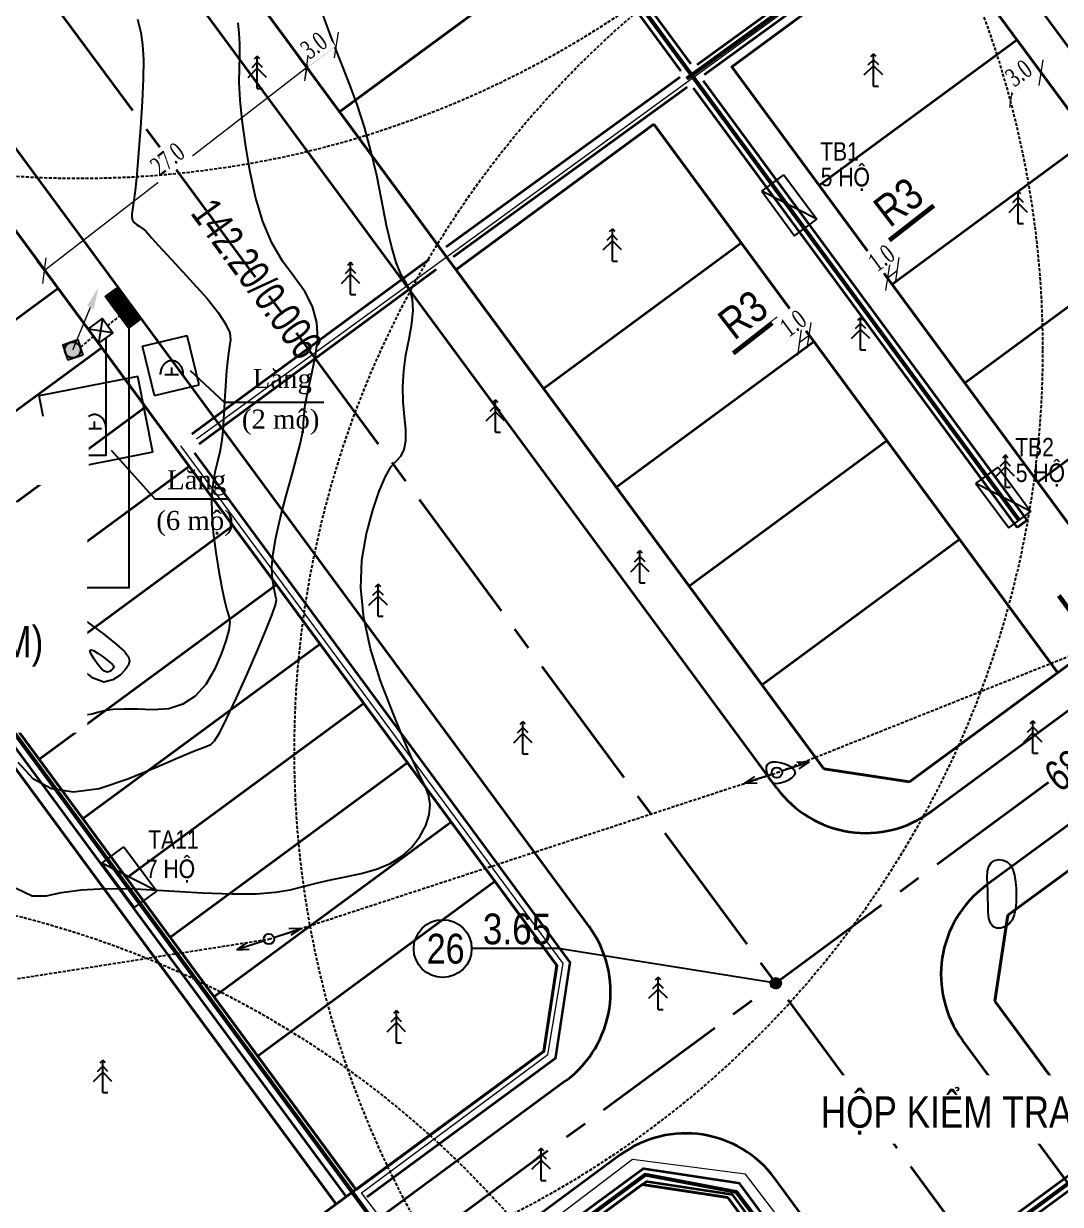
# Model space of a CAD drawing. Extents: x 22709 to 568895, y -41029 to 1932533.
# Drawn here: x 560793.4 to 560877.9, y 1930907.3 to 1931003.5 of the extents above; entities that cross this region are included whole.
import ezdxf
from ezdxf.enums import TextEntityAlignment as Align

# ---------------------------------------------------------------- set-up
doc = ezdxf.new("R2010")
doc.units = ezdxf.units.MI
doc.header["$MEASUREMENT"] = 0
doc.set_wipeout_variables(frame=1)
doc.header["$PDMODE"] = 1
for name, pattern in [('CENTER2', [1.125, 0.75, -0.125, 0.125, -0.125]), ('CONTINOUS', [0]), ('DASHED', [0.75, 0.5, -0.25]), ('DASHED2', [0.375, 0.25, -0.125]), ('DASHEDX2', [1.5, 1, -0.5])]:
    doc.linetypes.add(name, pattern=pattern)
doc.layers.get('0').update_dxf_attribs({"color": 8, "linetype": 'CONTINUOUS'})
doc.layers.get('DEFPOINTS').update_dxf_attribs({"color": 8, "linetype": 'CONTINUOUS'})
for name, color, linetype, lineweight in [('1-chieu dai', 8, 'CONTINUOUS', 40), ('1-nghiktHC', 8, 'CONTINUOUS', 60), ('10-TIM', 8, 'CENTER2', 35), ('13-PLO', 8, 'CONTINUOUS', 35), ('4-LE TRONG', 8, 'CONTINUOUS', 40), ('7-LE NGOAI', 8, 'CONTINUOUS', 35), ('CHONG SET', 50, 'CONTINUOUS', 35), ('D-S-DÂY ĐIỆN 1.5', 200, 'DASHED2', 40), ('EC04', 8, 'CONTINUOUS', 53), ('EC22', 8, 'CONTINUOUS', 13)]:
    doc.layers.add(name, color=color, linetype=linetype, lineweight=lineweight)
for name, color, linetype in [('1-chieurong', 8, 'CONTINUOUS'), ('1-cotTK', 8, 'CONTINUOUS'), ('1-toado', 8, 'CONTINUOUS'), ('CHUDIEN', 8, 'CONTINUOUS'), ('DIA VAT', 8, 'CONTINOUS'), ('DM CON', 8, 'CONTINUOUS'), ('ELEC - TEXT', 84, 'CONTINUOUS'), ('ELECTRICAL DEVICE', 140, 'CONTINUOUS'), ('lang mo', 8, 'CONTINUOUS'), ('MATCAT', 8, 'CONTINUOUS'), ('PHI LAO', 8, 'CONTINUOUS'), ('Thietbidien', 8, 'CONTINUOUS')]:
    doc.layers.add(name, color=color, linetype=linetype)
doc.styles.add('Atext', font='VHELVEB_0.TTF')
doc.styles.add('Do doc', font='VHARIALN.TTF', dxfattribs={"width": 0.9, "oblique": 0.6})
doc.styles.add('HHH', font='VNTIMEI.TTF', dxfattribs={"height": 0.5})
doc.styles.add('K1', font='VHARIALN.TTF', dxfattribs={"height": 250})
doc.styles.add('L1', font='vntimeh.shx', dxfattribs={"width": 0.7})
doc.styles.get("Standard").update_dxf_attribs({"font": 'vntimeh.shx'})
doc.styles.add('Tung', font='VHARIAL.TTF', dxfattribs={"width": 0.8})
doc.styles.add('VNARIAL', font='VHARIALN.TTF')
doc.linetypes.add('EN04M', pattern='A,4.505489,-0.889973,2.289537,[1,CHEO22.shx,S=0.898128,R=0,X=0,Y=0.012726],2.215951,-0.947487,["0.4KV",Standard,S=2,R=359.997854,X=0,Y=-0.812412],-8.615751,2.099566,[1,CHEO22.shx,S=0.898128,R=0,X=0,Y=-0.055311],2.405923,-0.889973', length=24.85965)
doc.linetypes.add('EN22M', pattern='A,11.62018,-3.44714,5.8817,[1,CHEO22.shx,S=1.314667,R=179.926953,X=0,Y=-0.037745],6.161787,-1.831234,["22KV",Atext,S=2,R=359.924807,X=0,Y=-0.849311],-7.878595,5.8817,[1,CHEO22.shx,S=1.314667,R=179.926953,X=0,Y=0.001213],6.161787,-3.44714', length=52.311263)
doc.dimstyles.new('chieu rong', dxfattribs={"dimtxt": 1.5, "dimasz": 1.5, "dimexe": 1, "dimexo": 1, "dimgap": 0.3, "dimtad": 1, "dimdec": 1, "dimzin": 0, "dimdsep": 46, "dimtxsty": 'L1', "dimblk": 'OBLIQUE', "dimcen": 1, "dimclrd": 37, "dimclre": 37, "dimclrt": 7, "dimadec": 0, "dimazin": 0, "dimtfac": 1, "dimtdec": 1, "dimtofl": 0, "dimtmove": 2, "dimatfit": 3, "dimldrblk": 'ARCHTICK', "dimfxl": 1, "dimtfill": 1, "dimtolj": 1, "dimtzin": 0, "dimlwd": 5, "dimlwe": 5, "dimarcsym": 0})
doc.dimstyles.get("Standard").update_dxf_attribs({"dimtxt": 0.18, "dimasz": 0.18, "dimexe": 0.18, "dimexo": 0.0625, "dimgap": 0.09, "dimtad": 0, "dimtih": 1, "dimtoh": 1, "dimdec": 4, "dimzin": 0, "dimdsep": 46, "dimtxsty": 'Standard', "dimcen": 0.09, "dimadec": 0, "dimazin": 0, "dimtfac": 1, "dimtdec": 4, "dimtofl": 0, "dimtmove": 0, "dimatfit": 3, "dimfxl": 1, "dimtolj": 1, "dimtzin": 0, "dimarcsym": 0})
pattern_1 = [(261.386975323, (550045.6267786, 1930453.2172005), (0.001737988528, -0.0002632501883), [])]

# ---------------------------------------------------------------- blocks, each defined once
blk = doc.blocks.new('ht')
at = {"layer": 'DIA VAT'}
for p, q in [((568284.612, 1930957.26), (568285.581, 1930957.533)), ((568286.956, 1930957.26), (568284.612, 1930957.26)), ((568284.612, 1930957.26), (568285.581, 1930956.988)), ((568287.798, 1930957.26), (568290.141, 1930957.26)), ((568290.141, 1930957.26), (568289.172, 1930957.533)), ((568290.141, 1930957.26), (568289.172, 1930956.988))]:
    blk.add_line(p, q, dxfattribs=at)
blk.add_circle((568287.377, 1930957.26), 0.421, dxfattribs=at)
blk = doc.blocks.new('PL')
at = {"layer": 'PHI LAO', "color": 250, "linetype": 'Continuous'}
blk.add_line((569625.727, 1929989.672), (569626.147, 1929989.672), dxfattribs=at)
for points in [[(569625.508, 1929992.078), (569625.727, 1929992.297)], [(569625.946, 1929992.078), (569625.727, 1929992.297)], [(569625.727, 1929989.672), (569625.727, 1929992.297)], [(569624.977, 1929990.575), (569625.727, 1929991.325)], [(569625.301, 1929991.387), (569625.727, 1929991.813)], [(569626.153, 1929991.387), (569625.727, 1929991.813)], [(569626.477, 1929990.575), (569625.727, 1929991.325)]]:
    blk.add_lwpolyline(points, dxfattribs=at)
blk = doc.blocks.new('cvnfgj')
at = {"layer": '1-cotTK', "lineweight": -3}
h = blk.add_hatch(dxfattribs=at)
h.set_pattern_fill('ANSI31', scale=0.1, style=0)
h.set_pattern_definition([(45, (561075.492941, 1927460.097698), (-0.008838834765, 0.008838834765), [])])
edge = h.paths.add_edge_path()
edge.add_arc((568402.561, 1930175.794), 0.43, 0, 360)
at = {"layer": '1-cotTK', "color": 7, "lineweight": -3}
blk.add_circle((568402.561, 1930175.794, -28.474), 0.43, dxfattribs=at)
blk = doc.blocks.new('_Oblique')
at = {"color": 0, "linetype": 'ByBlock', "lineweight": -2}
blk.add_line((-0.5, -0.5), (0.5, 0.5), dxfattribs=at)
blk = doc.blocks.new('*D82')
at = {"layer": '1-chieurong', "color": 37, "lineweight": 5, "transparency": 16777216}
for p, q in [((568174.058, 1930990.039), (568174.058, 1930990.039)), ((568172.236, 1930987.455), (568174.651, 1930989.234)), ((568171.643, 1930988.26), (568171.643, 1930988.26))]:
    blk.add_line(p, q, dxfattribs=at)
at = {"layer": '1-chieurong', "color": 37, "lineweight": 5, "transparency": 16777216, "xscale": 1.5, "yscale": 1.5, "zscale": 1.5}
for p, rotation in [((568174.651, 1930989.234), 36.37556449952402), ((568172.236, 1930987.455), 216.375564499524)]:
    blk.add_blockref('_Oblique', p, dxfattribs=dict(at, rotation=rotation))
at = {"layer": '1-chieurong', "color": 7, "lineweight": -3, "transparency": 16777216, "insert": (568172.821, 1930989.19), "char_height": 1.5, "attachment_point": 5, "rotation": 36.37556, "style": 'L1', "bg_fill": 3, "box_fill_scale": 1.25, "bg_fill_color": 9, "bg_fill_true_color": 13158600, "bg_fill_transparency": 0}
blk.add_mtext('\\A1;3.0', dxfattribs=at)
at = {"layer": 'DEFPOINTS', "color": 0, "lineweight": -3, "transparency": 16777216}
for p in [(568174.651, 1930989.234), (568174.651, 1930989.234), (568172.236, 1930987.455)]:
    blk.add_point(p, dxfattribs=at)
blk = doc.blocks.new('_ARCHTICK')
at = {"color": 0, "linetype": 'ByBlock', "const_width": 0.15}
blk.add_lwpolyline([(-0.5, -0.5), (0.5, 0.5)], dxfattribs=at)
blk = doc.blocks.new('*D92')
at = {"layer": '1-chieurong', "color": 37, "lineweight": 5, "transparency": 16777216}
for p, q in [((568172.733, 1930986.694), (568171.61, 1930988.146)), ((568172.222, 1930987.355), (568150.855, 1930970.837)), ((568151.366, 1930970.176), (568150.243, 1930971.628))]:
    blk.add_line(p, q, dxfattribs=at)
at = {"layer": 'DEFPOINTS', "color": 0, "lineweight": -3, "transparency": 16777216}
for p in [(568173.345, 1930985.903), (568150.855, 1930970.837), (568151.978, 1930969.385)]:
    blk.add_point(p, dxfattribs=at)
at = {"layer": '1-chieurong', "color": 37, "lineweight": 5, "transparency": 16777216, "xscale": 1.5, "yscale": 1.5, "zscale": 1.5}
for p, rotation in [((568172.222, 1930987.355), 37.7060907326678), ((568150.855, 1930970.837), 217.7060907326678)]:
    blk.add_blockref('_Oblique', p, dxfattribs=dict(at, rotation=rotation))
at = {"layer": '1-chieurong', "color": 7, "lineweight": -3, "transparency": 16777216, "insert": (568160.896, 1930979.927), "char_height": 1.5, "attachment_point": 5, "rotation": 37.70609, "style": 'L1', "bg_fill": 3, "box_fill_scale": 1.25, "bg_fill_color": 9, "bg_fill_true_color": 13158600, "bg_fill_transparency": 0}
blk.add_mtext('\\A1;27.0', dxfattribs=at)
blk = doc.blocks.new('*D112')
at = {"layer": '1-chieurong', "color": 37, "lineweight": 5, "transparency": 16777216}
for p, q in [((568229.65, 1930985.195), (568232.065, 1930986.974)), ((568232.658, 1930986.169), (568232.658, 1930986.169)), ((568230.243, 1930984.39), (568230.243, 1930984.39))]:
    blk.add_line(p, q, dxfattribs=at)
at = {"layer": '1-chieurong', "color": 37, "lineweight": 5, "transparency": 16777216, "xscale": 1.5, "yscale": 1.5, "zscale": 1.5}
for p, rotation in [((568232.065, 1930986.974), 36.37556449858099), ((568229.65, 1930985.195), 216.375564498581)]:
    blk.add_blockref('_Oblique', p, dxfattribs=dict(at, rotation=rotation))
at = {"layer": '1-chieurong', "color": 7, "lineweight": -3, "transparency": 16777216, "insert": (568230.235, 1930986.93), "char_height": 1.5, "attachment_point": 5, "rotation": 36.37556, "style": 'L1', "bg_fill": 3, "box_fill_scale": 1.25, "bg_fill_color": 9, "bg_fill_true_color": 13158600, "bg_fill_transparency": 0}
blk.add_mtext('\\A1;3.0', dxfattribs=at)
at = {"layer": 'DEFPOINTS', "color": 0, "lineweight": -3, "transparency": 16777216}
for p in [(568232.065, 1930986.974), (568232.065, 1930986.974), (568229.65, 1930985.195)]:
    blk.add_point(p, dxfattribs=at)
blk = doc.blocks.new('*D113')
at = {"layer": '1-chieurong', "color": 37, "lineweight": 5, "transparency": 16777216}
for p, q in [((568219.745, 1930971.663), (568219.745, 1930971.663)), ((568218.94, 1930971.07), (568218.94, 1930971.07)), ((568219.533, 1930970.265), (568220.338, 1930970.858))]:
    blk.add_line(p, q, dxfattribs=at)
at = {"layer": '1-chieurong', "color": 7, "lineweight": -3, "transparency": 16777216, "insert": (568219.054, 1930971.866), "char_height": 1.5, "attachment_point": 5, "rotation": 36.37556, "style": 'L1', "bg_fill": 3, "box_fill_scale": 1.25, "bg_fill_color": 9, "bg_fill_true_color": 13158600, "bg_fill_transparency": 0}
blk.add_mtext('\\A1;1.0', dxfattribs=at)
at = {"layer": 'DEFPOINTS', "color": 0, "lineweight": -3, "transparency": 16777216}
for p in [(568220.338, 1930970.858), (568220.338, 1930970.858), (568219.533, 1930970.265)]:
    blk.add_point(p, dxfattribs=at)
at = {"layer": '1-chieurong', "color": 37, "lineweight": 5, "transparency": 16777216, "xscale": 1.5, "yscale": 1.5, "zscale": 1.5}
for p, rotation in [((568220.338, 1930970.858), 36.37556449989962), ((568219.533, 1930970.265), 216.3755644998996)]:
    blk.add_blockref('_Oblique', p, dxfattribs=dict(at, rotation=rotation))
blk = doc.blocks.new('*D114')
at = {"layer": '1-chieurong', "color": 37, "lineweight": 5, "transparency": 16777216}
for p, q in [((568211.763, 1930965.784), (568211.763, 1930965.784)), ((568212.568, 1930966.377), (568212.568, 1930966.377)), ((568212.356, 1930964.978), (568213.161, 1930965.572))]:
    blk.add_line(p, q, dxfattribs=at)
at = {"layer": '1-chieurong', "color": 7, "lineweight": -3, "transparency": 16777216, "insert": (568211.861, 1930966.546), "char_height": 1.5, "attachment_point": 5, "rotation": 36.37556, "style": 'L1', "bg_fill": 3, "box_fill_scale": 1.25, "bg_fill_color": 9, "bg_fill_true_color": 13158600, "bg_fill_transparency": 0}
blk.add_mtext('\\A1;1.0', dxfattribs=at)
at = {"layer": 'DEFPOINTS', "color": 0, "lineweight": -3, "transparency": 16777216}
for p in [(568212.356, 1930964.978), (568213.161, 1930965.572), (568213.161, 1930965.572)]:
    blk.add_point(p, dxfattribs=at)
at = {"layer": '1-chieurong', "color": 37, "lineweight": 5, "transparency": 16777216, "xscale": 1.5, "yscale": 1.5, "zscale": 1.5}
for p, rotation in [((568213.161, 1930965.572), 36.37556449594374), ((568212.356, 1930964.978), 216.3755644959437)]:
    blk.add_blockref('_Oblique', p, dxfattribs=dict(at, rotation=rotation))
blk = doc.blocks.new('Tu ha the')
at = {"color": 1, "linetype": 'CONTINOUS'}
blk.add_solid([(-1.5, -0.368), (1.5, 1.132), (-1.5, 1.132), (-1.5, -0.368)], dxfattribs=at)
at = {"layer": 'Thietbidien', "color": 1}
for p, q in [((-1.5, -0.368), (-1.5, 1.132)), ((-1.5, 1.132), (1.5, 1.132)), ((1.5, 1.132), (-1.5, -0.368)), ((1.5, -0.368), (1.5, 1.132)), ((-1.5, -0.368), (1.5, -0.368))]:
    blk.add_line(p, q, dxfattribs=at)
blk = doc.blocks.new('A$C5C0861BC')
at = {"layer": '1-nghiktHC', "color": 8, "lineweight": -3, "const_width": 0.2, "flags": 128}
for points in [[(73.003, 306.95), (114.922, 250.042)], [(72.198, 306.357), (114.112, 249.456)], [(115.422, 249.972), (133.744, 263.271)], [(86.855, 157.734), (10.334, 261.618)], [(87.66, 158.327), (11.139, 262.211)], [(116.009, 249.162), (134.337, 262.466)], [(94.978, 235.133), (114.046, 248.973)], [(95.566, 234.324), (114.633, 248.163)], [(115.93, 248.673), (142.308, 212.864)], [(115.12, 248.087), (141.502, 212.271)], [(94.978, 235.133), (94.974, 235.13)], [(95.571, 234.328), (95.56, 234.319)], [(88.534, 157.717), (103.892, 169.025), (105.077, 176.835), (74.486, 218.353)], [(87.668, 158.316), (102.966, 169.585), (104.026, 176.576), (73.682, 217.771)], [(142.308, 212.864), (141.502, 212.271)], [(95.349, 148.47), (111.051, 160.032), (118.861, 158.847), (127.802, 146.709)], [(95.826, 147.575), (111.311, 158.981), (118.302, 157.92), (127.073, 146.012)]]:
    blk.add_lwpolyline(points, dxfattribs=at)
at = {"layer": '1-nghiktHC', "color": 8, "linetype": 'DASHED', "lineweight": -3, "ltscale": 10, "const_width": 0.2, "flags": 128}
for points in [[(93.605, 234.121), (74.267, 219.882)], [(94.191, 233.311), (74.856, 219.069)], [(128.576, 146.858), (147.575, 160.853)], [(129.162, 146.048), (148.161, 160.043)]]:
    blk.add_lwpolyline(points, dxfattribs=at)
blk = doc.blocks.new('KIMTHUSET')
at = {"layer": 'ELECTRICAL DEVICE', "ltscale": 20}
blk.add_hatch(color=256, dxfattribs=at).paths.add_polyline_path([(-255372, 1086173, 1), (-256525, 1086173, 1)])
at = {"layer": 'ELECTRICAL DEVICE', "ltscale": 20, "const_width": 100}
blk.add_lwpolyline([(-253746, 1088711), (-255948, 1086173)], dxfattribs=at)
at = {"layer": 'ELECTRICAL DEVICE', "ltscale": 20}
for points in [[(-255948, 1086749), (-256525, 1086749), (-256525, 1086749), (-255948, 1086749)], [(-255948, 1086749), (-255372, 1086749), (-255372, 1086749), (-255948, 1086749)]]:
    blk.add_lwpolyline(points, close=True, dxfattribs=at)
for points in [[(-256525, 1086749), (-256525, 1085597)], [(-255372, 1086749), (-255372, 1085597)], [(-255372, 1085597), (-256525, 1085597)]]:
    blk.add_lwpolyline(points, dxfattribs=at)
blk.add_circle((-255948, 1086173), 576, dxfattribs=at)
blk.add_solid([(-253947, 1088886), (-252697, 1089920), (-253544, 1088537)], dxfattribs=at)
blk = doc.blocks.new('tmb')
at = {"layer": '1-cotTK', "lineweight": -3, "ltscale": 15, "flags": 128}
blk.add_lwpolyline([(568210.441, 1930912.778), (568192.705, 1930915.596), (568185.664, 1930915.596)], dxfattribs=at)
at = {"layer": '1-toado'}
blk.add_circle((568183.307, 1930915.596), 2.357, dxfattribs=at)
at = {"layer": '10-TIM', "ltscale": 15}
for p, q in [((568408.265, 1930644.217), (568092.594, 1931072.765)), ((568314.166, 1930989.183), (568048.239, 1930793.299))]:
    blk.add_line(p, q, dxfattribs=at)
at = {"layer": '13-PLO'}
for p, q in [((568191.509, 1930961.244), (568207.612, 1930973.105)), ((568151.978, 1930969.385), (568132.654, 1930955.151)), ((568197.44, 1930953.192), (568213.543, 1930965.054)), ((568155.536, 1930964.554), (568136.213, 1930950.32)), ((568159.095, 1930959.723), (568139.771, 1930945.489)), ((568203.37, 1930945.141), (568219.473, 1930957.002)), ((568162.653, 1930954.892), (568143.329, 1930940.659)), ((568166.211, 1930950.061), (568146.888, 1930935.828)), ((568209.301, 1930937.089), (568225.404, 1930948.951)), ((568169.77, 1930945.231), (568150.446, 1930930.997)), ((568173.328, 1930940.4), (568154.005, 1930926.166)), ((568176.887, 1930935.569), (568157.563, 1930921.335)), ((568180.445, 1930930.738), (568161.122, 1930916.504)), ((568184.004, 1930925.907), (568164.68, 1930911.673)), ((568187.562, 1930921.076), (568168.239, 1930906.842))]:
    blk.add_line(p, q, dxfattribs=at)
at = {"layer": '13-PLO', "flags": 128}
for points in [[(568213.984, 1930977.799), (568230.087, 1930989.66)], [(568219.914, 1930969.747), (568236.017, 1930981.609)], [(568225.845, 1930961.696), (568241.948, 1930973.557)], [(568231.776, 1930953.644), (568247.879, 1930965.506)]]:
    blk.add_lwpolyline(points, dxfattribs=at)
at = {"layer": '4-LE TRONG', "ltscale": 0.5}
for p, q in [((568182.825, 1931053.821), (568252.92, 1930958.662)), ((568214.342, 1930930.245), (568144.01, 1931025.728)), ((568192.603, 1930914.232), (568122.137, 1931009.896)), ((568176.245, 1930895.973), (568099.724, 1930999.857)), ((568174.635, 1930894.787), (568098.113, 1930998.671)), ((568174.902, 1930983.788), (568191.005, 1930995.65)), ((568200.495, 1930982.767), (568184.392, 1930970.905)), ((568233.411, 1930938.081), (568200.495, 1930982.767)), ((568308.678, 1930976.757), (568229.34, 1930918.316)), ((568221.333, 1930929.185), (568251.86, 1930951.671)), ((568214.342, 1930930.245), (568221.333, 1930929.185)), ((568229.34, 1930918.316), (568228.28, 1930911.325)), ((568248.444, 1930883.95), (568228.28, 1930911.325)), ((568206.541, 1930895.311), (568199.549, 1930896.372)), ((568226.705, 1930867.936), (568206.541, 1930895.311))]:
    blk.add_line(p, q, dxfattribs=at)
at = {"layer": '4-LE TRONG'}
for p, q in [((568192.603, 1930914.232), (568191.543, 1930907.241)), ((568177.05, 1930896.566), (568191.543, 1930907.241)), ((568061.192, 1930811.224), (568177.05, 1930896.566)), ((568069.116, 1930800.294), (568199.549, 1930896.372))]:
    blk.add_line(p, q, dxfattribs=at)
at = {"layer": '4-LE TRONG', "ltscale": 0.5, "flags": 128}
blk.add_lwpolyline([(568239.782, 1930942.775), (568206.867, 1930987.46), (568222.97, 1930999.322)], dxfattribs=at)
at = {"layer": '7-LE NGOAI', "ltscale": 15}
for p, q in [((568185.804, 1931054.836), (568254.742, 1930961.246)), ((568210.529, 1930928.678), (568141.407, 1931022.516)), ((568195.231, 1930917.41), (568125.926, 1931011.497)), ((568245.817, 1930880.772), (568225.652, 1930908.147)), ((568230.519, 1930869.504), (568210.354, 1930896.879))]:
    blk.add_line(p, q, dxfattribs=at)
at = {"layer": '7-LE NGOAI', "ltscale": 0.5}
for p, q in [((568306.046, 1930978.543), (568227.561, 1930920.731)), ((568252.834, 1930948.662), (568223.113, 1930926.77)), ((568193.322, 1930904.826), (568170.778, 1930888.22)), ((568197.77, 1930898.787), (568131.423, 1930849.916))]:
    blk.add_line(p, q, dxfattribs=at)
at = {"layer": '7-LE NGOAI', "ltscale": 15}
blk.add_arc((568217.775, 1930934.016), 9, 216.37556, 306.37556, dxfattribs=at)
at = {"layer": '7-LE NGOAI', "ltscale": 0.5}
for centre, start, end in [((568232.898, 1930913.485), 126.37556, 216.37556), ((568187.985, 1930912.072), 306.37556, 36.37556), ((568203.108, 1930891.541), 36.37556, 126.37556)]:
    blk.add_arc(centre, 9, start, end, dxfattribs=at)
at = {"layer": 'DIA VAT', "linetype": 'DASHED2'}
for p, q in [((568169.158, 1930916.376), (568210.756, 1930930.001)), ((568128.286, 1930909.946), (568169.158, 1930916.376))]:
    blk.add_line(p, q, dxfattribs=at)
at = {"layer": 'DIA VAT', "linetype": 'DASHED2', "elevation": 3.19, "flags": 128}
blk.add_lwpolyline([(568210.536, 1930929.94), (568243.629, 1930943.143), (568289.364, 1930955.925)], dxfattribs=at)
at = {"layer": 'DM CON'}
for points, elevation in [([(568148.572, 1930920.518), (568149.857, 1930919.887), (568151.006, 1930919.89), (568152.264, 1930920.176), (568153.875, 1930920.398), (568155.881, 1930920.495), (568158.277, 1930920.462), (568161.009, 1930920.312), (568163.736, 1930920.145), (568166.119, 1930920.06), (568168.103, 1930920.075), (568169.683, 1930920.19), (568170.891, 1930920.399), (568171.933, 1930920.658), (568173.011, 1930920.924), (568174.161, 1930921.19), (568175.385, 1930921.456), (568176.669, 1930921.731), (568177.915, 1930922.074), (568179.028, 1930922.542), (568179.992, 1930923.143), (568180.803, 1930923.878), (568181.456, 1930924.734), (568181.933, 1930925.636), (568182.211, 1930926.506), (568182.288, 1930927.334), (568182.164, 1930928.122), (568181.846, 1930928.902), (568181.365, 1930929.858), (568180.756, 1930931.174), (568180.025, 1930932.881), (568179.18, 1930934.977), (568178.25, 1930937.428), (568177.42, 1930940.02), (568176.873, 1930942.542), (568176.64, 1930944.955), (568176.721, 1930947.251), (568177.094, 1930949.41), (568177.614, 1930951.322), (568178.137, 1930952.877), (568178.639, 1930954.059), (568179.113, 1930954.87), (568179.553, 1930955.35), (568179.918, 1930955.738), (568180.167, 1930956.268), (568180.295, 1930956.983), (568180.301, 1930957.885), (568180.204, 1930958.966), (568180.095, 1930960.159), (568180.071, 1930961.398), (568180.145, 1930962.67), (568180.318, 1930963.972), (568180.572, 1930965.287), (568180.803, 1930966.528), (568180.904, 1930967.606), (568180.86, 1930968.508), (568180.667, 1930969.237), (568180.337, 1930969.832), (568179.937, 1930970.512), (568179.531, 1930971.499), (568179.13, 1930972.83), (568178.737, 1930974.506), (568178.346, 1930976.494), (568177.931, 1930978.597), (568177.467, 1930980.616), (568176.947, 1930982.518), (568176.374, 1930984.3), (568175.751, 1930985.968), (568175.113, 1930987.573), (568174.492, 1930989.165), (568173.893, 1930990.753), (568173.319, 1930992.334)], 3.5), ([(568148.688, 1930930.799), (568149.927, 1930929.465), (568151.439, 1930928.639), (568153.244, 1930928.366), (568155.339, 1930928.645), (568157.667, 1930929.419), (568159.904, 1930930.361), (568161.727, 1930931.141), (568163.082, 1930931.704), (568163.965, 1930932.05), (568164.423, 1930932.226), (568164.728, 1930932.519), (568165.149, 1930933.219), (568165.734, 1930934.372), (568166.486, 1930935.976), (568167.377, 1930937.968), (568168.248, 1930939.973), (568168.938, 1930941.614), (568169.418, 1930942.83), (568169.687, 1930943.615), (568169.759, 1930944.007), (568169.72, 1930944.23), (568169.654, 1930944.51), (568169.577, 1930944.885), (568169.492, 1930945.365), (568169.412, 1930945.963), (568169.392, 1930946.746), (568169.492, 1930947.782), (568169.72, 1930949.082), (568170.075, 1930950.641), (568170.541, 1930952.414), (568171.017, 1930954.148), (568171.405, 1930955.588), (568171.688, 1930956.69), (568171.864, 1930957.452), (568171.941, 1930957.899), (568171.964, 1930958.183), (568171.98, 1930958.458), (568171.997, 1930958.75), (568172.017, 1930959.066), (568172.045, 1930959.42), (568172.107, 1930959.896), (568172.23, 1930960.575), (568172.418, 1930961.472), (568172.667, 1930962.584), (568172.953, 1930963.892), (568173.131, 1930965.279), (568173.056, 1930966.626), (568172.704, 1930967.913), (568172.076, 1930969.143), (568171.201, 1930970.334), (568170.25, 1930971.616), (568169.394, 1930973.115), (568168.664, 1930974.852), (568168.064, 1930976.825), (568167.591, 1930978.998), (568167.232, 1930981.159), (568166.973, 1930983.095), (568166.809, 1930984.771), (568166.739, 1930986.184), (568166.753, 1930987.347), (568166.79, 1930988.354), (568166.79, 1930989.298), (568166.742, 1930990.193), (568166.646, 1930991.043)], 4), ([(568158.453, 1930991.319), (568158.725, 1930990.235), (568158.865, 1930989.251), (568158.926, 1930988.018), (568158.917, 1930986.476), (568158.841, 1930984.625), (568158.704, 1930982.513), (568158.542, 1930980.441), (568158.39, 1930978.706), (568158.253, 1930977.359), (568158.134, 1930976.406), (568158.035, 1930975.822), (568157.978, 1930975.461), (568157.981, 1930975.176), (568158.049, 1930974.942), (568158.18, 1930974.755), (568158.37, 1930974.609), (568158.583, 1930974.478), (568158.787, 1930974.339), (568158.976, 1930974.187), (568159.152, 1930974.017), (568159.333, 1930973.814), (568159.624, 1930973.481), (568160.13, 1930972.921), (568160.868, 1930972.12), (568161.835, 1930971.08), (568162.994, 1930969.832), (568164.127, 1930968.558), (568165.017, 1930967.441), (568165.628, 1930966.512), (568165.956, 1930965.772), (568166.023, 1930965.203), (568165.95, 1930964.687), (568165.862, 1930964.107), (568165.781, 1930963.443), (568165.708, 1930962.694), (568165.646, 1930961.869), (568165.591, 1930961.027), (568165.543, 1930960.23), (568165.501, 1930959.487), (568165.464, 1930958.798), (568165.429, 1930958.156), (568165.374, 1930957.515), (568165.281, 1930956.829), (568165.144, 1930956.089), (568164.965, 1930955.293), (568164.755, 1930954.431), (568164.576, 1930953.454), (568164.489, 1930952.311), (568164.504, 1930950.993), (568164.622, 1930949.506), (568164.833, 1930947.882), (568165.085, 1930946.314), (568165.324, 1930944.994), (568165.541, 1930943.953), (568165.733, 1930943.192), (568165.889, 1930942.676), (568165.956, 1930942.193), (568165.877, 1930941.534), (568165.644, 1930940.664), (568165.255, 1930939.583), (568164.71, 1930938.328), (568164.009, 1930937.114), (568163.154, 1930936.161), (568162.146, 1930935.505), (568160.989, 1930935.146), (568159.708, 1930935.062), (568158.447, 1930935.101), (568157.349, 1930935.111), (568156.44, 1930935.069), (568155.72, 1930934.97), (568155.182, 1930934.826), (568154.766, 1930934.699), (568154.412, 1930934.653), (568154.109, 1930934.7), (568153.85, 1930934.844), (568153.602, 1930935.109), (568153.18, 1930935.617), (568152.397, 1930936.491), (568151.223, 1930937.753), (568149.661, 1930939.395), (568147.76, 1930941.366)], 4.5)]:
    blk.add_lwpolyline(points, dxfattribs=dict(at, elevation=elevation))
for points, elevation in [([(568157.798, 1930939.04), (568157.705, 1930938.686), (568157.447, 1930938.301), (568157.028, 1930937.888), (568156.449, 1930937.486), (568155.719, 1930937.322), (568154.849, 1930937.623), (568153.843, 1930938.426), (568152.709, 1930939.723), (568151.504, 1930941.431), (568150.552, 1930943.054), (568150.178, 1930944.1), (568150.436, 1930944.485), (568151.322, 1930944.206), (568152.769, 1930943.323), (568154.365, 1930942.202), (568155.702, 1930941.209), (568156.709, 1930940.406), (568157.376, 1930939.801), (568157.713, 1930939.379)], 4.5), ([(568154.67, 1930939.583), (568154.575, 1930939.849), (568154.641, 1930939.946), (568154.866, 1930939.876), (568155.233, 1930939.651), (568155.638, 1930939.367), (568155.977, 1930939.115), (568156.232, 1930938.911), (568156.402, 1930938.758), (568156.487, 1930938.651), (568156.509, 1930938.565), (568156.485, 1930938.475), (568156.42, 1930938.377), (568156.313, 1930938.272), (568156.166, 1930938.17), (568155.981, 1930938.129), (568155.761, 1930938.205), (568155.505, 1930938.409), (568155.218, 1930938.738), (568154.912, 1930939.171)], 4), ([(568210.322, 1930929.09), (568210.537, 1930929.064), (568210.799, 1930929.097), (568211.106, 1930929.189), (568211.445, 1930929.336), (568211.75, 1930929.513), (568211.95, 1930929.697), (568212.036, 1930929.882), (568212.005, 1930930.067), (568211.864, 1930930.25), (568211.648, 1930930.418), (568211.393, 1930930.558), (568211.106, 1930930.667), (568210.787, 1930930.745), (568210.447, 1930930.789), (568210.133, 1930930.785), (568209.893, 1930930.721), (568209.736, 1930930.595), (568209.661, 1930930.407), (568209.664, 1930930.163), (568209.719, 1930929.905), (568209.797, 1930929.672), (568209.896, 1930929.472), (568210.013, 1930929.305), (568210.151, 1930929.174)], 3), ([(568229.862, 1930918.341), (568229.692, 1930917.926), (568229.452, 1930917.609), (568229.145, 1930917.391), (568228.781, 1930917.274), (568228.423, 1930917.273), (568228.134, 1930917.401), (568227.926, 1930917.661), (568227.798, 1930918.051), (568227.746, 1930918.561), (568227.731, 1930919.134), (568227.718, 1930919.713), (568227.701, 1930920.287), (568227.679, 1930920.854), (568227.66, 1930921.406), (568227.682, 1930921.902), (568227.784, 1930922.298), (568227.975, 1930922.589), (568228.252, 1930922.773), (568228.605, 1930922.849), (568228.971, 1930922.815), (568229.288, 1930922.67), (568229.545, 1930922.412), (568229.74, 1930922.045), (568229.875, 1930921.574), (568229.962, 1930921.045), (568230.014, 1930920.501), (568230.032, 1930919.95), (568230.017, 1930919.396), (568229.965, 1930918.845)], 3)]:
    blk.add_lwpolyline(points, close=True, dxfattribs=dict(at, elevation=elevation))
at = {"layer": 'EC04', "linetype": 'EN04M', "ltscale": 0.5, "flags": 128}
for points in [[(568216.655, 1930883.474), (568306.246, 1930949.553)], [(568091.328, 1930791.066), (568216.588, 1930883.385), (568207.247, 1930895.751), (568199.807, 1930897.171), (568183.666, 1930885.245)]]:
    blk.add_lwpolyline(points, dxfattribs=at)
at = {"layer": 'EC22', "linetype": 'EN22M', "ltscale": 0.6, "flags": 128}
blk.add_lwpolyline([(568139.471, 1930843.076), (568139.471, 1930843.076), (568148.457, 1930831.81), (568218.671, 1930883.219), (568207.961, 1930897.223), (568198.773, 1930898.428), (568183.474, 1930886.798), (568176.696, 1930895.712), (568191.87, 1930906.976), (568193.13, 1930914.389), (568161.979, 1930956.559)], dxfattribs=at)
at = {"layer": 'lang mo'}
for p, q in [((568158.856, 1930964.687), (568162.502, 1930965.567)), ((568159.828, 1930960.659), (568158.856, 1930964.687)), ((568163.474, 1930961.539), (568162.502, 1930965.567)), ((568161.245, 1930962.383), (568161.245, 1930962.953)), ((568158.487, 1930962.218), (568150.441, 1930960.632)), ((568159.705, 1930956.041), (568158.487, 1930962.218)), ((568160.675, 1930962.383), (568161.8, 1930962.383)), ((568159.828, 1930960.659), (568163.474, 1930961.539)), ((568151.659, 1930954.455), (568150.441, 1930960.632)), ((568154.383, 1930957.99), (568155.508, 1930957.99)), ((568154.953, 1930957.99), (568154.953, 1930958.56)), ((568159.705, 1930956.041), (568151.659, 1930954.455))]:
    blk.add_line(p, q, dxfattribs=at)
for points in [[(568162.18, 1930962.379), (568162.178, 1930962.452), (568162.172, 1930962.526), (568162.162, 1930962.598), (568162.148, 1930962.67), (568162.13, 1930962.74), (568162.108, 1930962.809), (568162.083, 1930962.876), (568162.055, 1930962.941), (568162.022, 1930963.004), (568161.987, 1930963.063), (568161.948, 1930963.12), (568161.905, 1930963.174), (568161.861, 1930963.224), (568161.814, 1930963.271), (568161.763, 1930963.314), (568161.712, 1930963.353), (568161.658, 1930963.388), (568161.601, 1930963.418), (568161.559, 1930963.438), (568161.515, 1930963.455), (568161.47, 1930963.47), (568161.425, 1930963.482), (568161.38, 1930963.492), (568161.334, 1930963.498), (568161.288, 1930963.503), (568161.242, 1930963.504), (568161.196, 1930963.503), (568161.15, 1930963.498), (568161.105, 1930963.492), (568161.059, 1930963.482), (568161.014, 1930963.47), (568160.97, 1930963.455), (568160.926, 1930963.438), (568160.884, 1930963.418), (568160.827, 1930963.388), (568160.773, 1930963.353), (568160.721, 1930963.314), (568160.671, 1930963.271), (568160.624, 1930963.224), (568160.579, 1930963.174), (568160.537, 1930963.12), (568160.498, 1930963.063), (568160.463, 1930963.004), (568160.43, 1930962.941), (568160.401, 1930962.876), (568160.376, 1930962.809), (568160.354, 1930962.74), (568160.337, 1930962.67), (568160.323, 1930962.598), (568160.313, 1930962.526), (568160.307, 1930962.452), (568160.305, 1930962.379)], [(568155.888, 1930957.986), (568155.886, 1930958.06), (568155.88, 1930958.133), (568155.87, 1930958.206), (568155.856, 1930958.277), (568155.838, 1930958.347), (568155.817, 1930958.417), (568155.792, 1930958.483), (568155.763, 1930958.548), (568155.73, 1930958.611), (568155.695, 1930958.67), (568155.656, 1930958.727), (568155.613, 1930958.782), (568155.569, 1930958.831), (568155.522, 1930958.878), (568155.471, 1930958.921), (568155.42, 1930958.96), (568155.366, 1930958.995), (568155.309, 1930959.025), (568155.267, 1930959.045), (568155.223, 1930959.062), (568155.179, 1930959.077), (568155.133, 1930959.089), (568155.088, 1930959.099), (568155.043, 1930959.106), (568154.997, 1930959.11), (568154.95, 1930959.111), (568154.904, 1930959.11), (568154.858, 1930959.106), (568154.813, 1930959.099), (568154.768, 1930959.089), (568154.722, 1930959.077), (568154.678, 1930959.062), (568154.634, 1930959.045), (568154.592, 1930959.025), (568154.535, 1930958.995), (568154.481, 1930958.96), (568154.43, 1930958.921), (568154.379, 1930958.878), (568154.332, 1930958.831), (568154.288, 1930958.782), (568154.245, 1930958.727), (568154.206, 1930958.67), (568154.171, 1930958.611), (568154.138, 1930958.548), (568154.109, 1930958.483), (568154.084, 1930958.417), (568154.063, 1930958.347), (568154.045, 1930958.277), (568154.031, 1930958.206), (568154.021, 1930958.133), (568154.015, 1930958.06), (568154.013, 1930957.986)]]:
    blk.add_lwpolyline(points, dxfattribs=at)
at = {"layer": 'MATCAT', "const_width": 0.38}
for points in [[(568219.649, 1930973.282), (568223.314, 1930976.141)], [(568206.976, 1930964.103), (568210.641, 1930966.962)], [(568233.497, 1930944.368), (568236.242, 1930940.618)]]:
    blk.add_lwpolyline(points, dxfattribs=at)
for p in [(-1457.522, 996.014, 3.6), (-1407.33, 996.213), (-1395.538, 985.008), (-1428.6, 981.949), (-1449.921, 979.221), (-1408.378, 974.728), (-1438.128, 968.016), (-1396.586, 963.523), (-1426.357, 955.73), (-1447.678, 953.002), (-1435.886, 941.796), (-1394.344, 941.857, 2.833), (-1424.868, 920.975), (-1446.189, 918.247), (-1470.108, 914.208), (-1434.397, 907.042)]:
    blk.add_blockref('PL', p)
at = {"layer": '1-cotTK', "lineweight": -3}
blk.add_blockref('cvnfgj', (-192.12, 736.984, 28.474), dxfattribs=at)
at = {"layer": 'CHUDIEN', "linetype": 'Continuous', "xscale": 1.499999998949281, "yscale": 1.499999998949281, "zscale": 1.499999998949281}
for p, rotation in [((568211.08, 1930975.823), 306.4686386230381), ((568228.526, 1930952.012), 306.4686386230381), ((568157.317, 1930921.081), 306.490927653592)]:
    blk.add_blockref('Tu ha the', p, dxfattribs=dict(at, rotation=rotation))
at = {"layer": 'DIA VAT'}
for p, rotation in [((636508.092, -80756.399, 3.19), 18.3438055898373), ((636466.714, -80769.963), 18.34380558983711)]:
    blk.add_blockref('ht', p, dxfattribs=dict(at, rotation=rotation))
at = {"layer": '1-chieu dai', "lineweight": -3, "char_height": 2.5, "attachment_point": 5, "style": 'Do doc'}
for s, insert, rotation in [('\\A1;142.20/0.006', (568168.153, 1930970.187), 306.37556), ('\\A1;68.16/0.001', (568238.285, 1930933.288), 36.37556)]:
    blk.add_mtext(s, dxfattribs=dict(at, insert=insert, rotation=rotation))
at = {"layer": '1-cotTK', "style": 'K1'}
blk.add_text('3.65', height=2.5008, dxfattribs=at).set_placement((568186.577, 1930915.952, 28.474))
at = {"layer": '1-toado', "style": 'K1'}
blk.add_text('26', height=2.4307, dxfattribs=at).set_placement((568182, 1930914.376, 27.677))
at = {"layer": 'lang mo', "style": 'HHH'}
for s, p in [('L¨ng', (568167.835, 1930961.282, 3.092)), ('(2 mé)', (568166.95, 1930957.965, 3.092)), ('L¨ng', (568160.861, 1930953.026, 3.092)), ('(6 mé)', (568159.976, 1930949.709, 3.092))]:
    blk.add_text(s, height=1.5521, dxfattribs=at).set_placement(p)
at = {"layer": 'MATCAT', "style": 'VNARIAL'}
for s, p in [('tb1', (568214.053, 1930979.808, -0.396)), ('5 hé', (568214.1, 1930977.719, -0.396)), ('tb2', (568229.941, 1930955.71, -0.396)), ('5 hé', (568229.988, 1930953.621, -0.396)), ('ta11', (568159.319, 1930923.74, -0.396)), ('7 hé', (568159.133, 1930921.352, -0.396))]:
    blk.add_text(s, height=1.5, dxfattribs=at).set_placement(p)
at = {"layer": 'MATCAT', "style": 'K1'}
for p in [(568219.724, 1930974.282), (568207.051, 1930965.103)]:
    blk.add_text('r3', height=2.56, rotation=37.61085, dxfattribs=at).set_placement(p)
at = {"layer": 'DIA VAT'}
for points in [[(568162.751, 1930962.707), (568165.519, 1930960.119), (568173.615, 1930960.119)], [(568156.299, 1930956.2), (568159.87, 1930952.239), (568165.931, 1930952.239)]]:
    blk.add_leader(points, dimstyle='STANDARD', override={"dimgap": 0.09, "dimtad": 0, "dimfxl": 0.18, "dimtfill": 1, "dimarcsym": 1}, dxfattribs=at)
at = {"layer": '1-chieurong', "lineweight": -3}
for p1, p2, picture, middle in [((568172.236, 1930987.455), (568174.651, 1930989.234), '*D82', (568172.821, 1930989.19)), ((568229.65, 1930985.195), (568232.065, 1930986.974), '*D112', (568230.235, 1930986.93))]:
    dim = blk.add_aligned_dim(p1=p1, p2=p2, distance=0, dimstyle='chieu rong', dxfattribs=at)
    dim.commit()
    dim.dimension.update_dxf_attribs({"geometry": picture, "text_midpoint": middle})
for base, p1, p2, picture, middle in [((568220.338, 1930970.858), (568219.533, 1930970.265), (568220.338, 1930970.858), '*D113', (568219.054, 1930971.866)), ((568213.161, 1930965.572), (568212.356, 1930964.978), (568213.161, 1930965.572), '*D114', (568211.861, 1930966.546))]:
    dim = blk.add_linear_dim(base=base, p1=p1, p2=p2, angle=36.37556, dimstyle='chieu rong', dxfattribs=at)
    dim.commit()
    dim.dimension.update_dxf_attribs({"geometry": picture, "text_midpoint": middle, "dimtype": 129})
at = {"layer": 'EC04', "linetype": 'EN04M', "ltscale": 0.5, "flags": 128}
blk.add_lwpolyline([(568203.187, 1930986.5), (568301.285, 1931057.52)], dxfattribs=at)
at = {"layer": '1-chieurong', "lineweight": -3}
dim = blk.add_aligned_dim(p1=(568173.345, 1930985.903), p2=(568151.978, 1930969.385), distance=-1.836, dimstyle='chieu rong', dxfattribs=at)
dim.commit()
dim.dimension.update_dxf_attribs({"geometry": '*D92', "text_midpoint": (568160.896, 1930979.927)})
at = {"layer": 'EC04', "linetype": 'EN04M', "ltscale": 0.5, "flags": 128}
for points in [[(568153.751, 1931054.553), (568230.201, 1930950.571)], [(567978.416, 1930949.578), (568101.763, 1931038.686), (568108.687, 1931029.048), (568107.683, 1931021.613), (568091.898, 1931009.983), (568183.666, 1930885.245)]]:
    blk.add_lwpolyline(points, dxfattribs=at)
at = {"layer": 'EC22', "linetype": 'EN22M', "ltscale": 0.6}
blk.add_line((568163.263, 1930957.146), (568217.289, 1930996.462), dxfattribs=at)
at = {"lineweight": -3}
blk.add_blockref('A$C5C0861BC', (568088.602, 1930737.64), dxfattribs=at)

msp = doc.modelspace()

# ---------------------------------------------------------------- linework, layer by layer
at = {"layer": 'D-S-DÂY ĐIỆN 1.5', "lineweight": -3}
msp.add_circle((560894.469, 1930944.182), 79, dxfattribs=at)

# ---------------------------------------------------------------- next in the draw order: block references
msp.add_blockref('tmb', (-7355.76, 12.496), dxfattribs=at)

# ---------------------------------------------------------------- next in the draw order: hatches: boundary and pattern name
at = {"layer": 'CHONG SET', "ltscale": 1000}
h = msp.add_hatch(dxfattribs=at)
h.set_pattern_fill('ANSI31', color=50, scale=0.014063, angle=-143.61302, style=0)
h.set_pattern_definition(pattern_1)
h.paths.add_polyline_path([(560800.995, 1930981.886), (560800.102, 1930981.228), (560801.971, 1930978.692), (560802.864, 1930979.35)])
h = msp.add_hatch(dxfattribs=at)
h.set_pattern_fill('ANSI31', color=50, scale=0.014063, angle=-143.61302, style=0)
h.set_pattern_definition(pattern_1)
edge = h.paths.add_edge_path()
edge.add_line((560800.995, 1930981.886), (560801.971, 1930978.692))
edge.add_line((560801.971, 1930978.692), (560800.102, 1930981.228))
edge.add_line((560800.102, 1930981.228), (560802.864, 1930979.35))

# ---------------------------------------------------------------- next in the draw order: linework, layer by layer
at = {"layer": 'CHONG SET', "color": 50, "ltscale": 1000}
msp.add_lwpolyline([(560800.995, 1930981.886), (560800.102, 1930981.228), (560801.971, 1930978.692), (560802.864, 1930979.35)], close=True, dxfattribs=at)
msp.add_lwpolyline([(560800.995, 1930981.886), (560801.971, 1930978.692), (560800.102, 1930981.228), (560802.864, 1930979.35)], dxfattribs=at)
at = {"layer": 'D-S-DÂY ĐIỆN 1.5', "lineweight": -3, "flags": 128}
for points in [[(560800.253, 1930978.849), (560801.268, 1930979.647)], [(560799.094, 1930977.995), (560798.021, 1930977.073)]]:
    msp.add_lwpolyline(points, dxfattribs=at)
at = {"layer": 'D-S-DÂY ĐIỆN 1.5', "lineweight": -3}
for centre in [(560797.977, 1931069.836), (560797.415, 1930976.873), (560773.712, 1930854.104)]:
    msp.add_circle(centre, 79, dxfattribs=at)
at = {"layer": 'ELECTRICAL DEVICE', "linetype": 'ByBlock', "ltscale": 500}
msp.add_lwpolyline([(560799.521, 1930977.415), (560798.667, 1930978.575), (560799.826, 1930979.429), (560800.68, 1930978.269)], close=True, dxfattribs=at)
at = {"layer": 'ELECTRICAL DEVICE', "ltscale": 500}
for points in [[(560799.826, 1930979.429), (560799.521, 1930977.415)], [(560800.68, 1930978.269), (560798.667, 1930978.575)]]:
    msp.add_lwpolyline(points, dxfattribs=at)

# ---------------------------------------------------------------- next in the draw order: block references
at = {"layer": 'ELECTRICAL DEVICE', "linetype": 'DASHEDX2', "xscale": 0.00112, "yscale": 0.00112, "zscale": 0.00112, "rotation": 18.47965115703153}
msp.add_blockref('KIMTHUSET', (561454.886, 1929913.946), dxfattribs=at)

# ---------------------------------------------------------------- next in the draw order: wipeouts: each hides what was drawn before it
for points, z in [([(560746.787, 1930971.461), (560798.711, 1930971.461), (560798.711, 1930965.873), (560746.787, 1930965.873)], -2.378), ([(560798.594, 1930964.455), (560746.67, 1930964.455), (560746.67, 1930945.689), (560798.594, 1930945.689)], -2.378), ([(560854.38, 1930917.779), (560906.304, 1930917.779), (560906.304, 1930912.191), (560854.38, 1930912.191)], 0.122)]:
    msp.add_wipeout(points).translate(0, 0, z).dxf.layer = 'ELEC - TEXT'

# ---------------------------------------------------------------- next in the draw order: linework, layer by layer
at = {"layer": 'ELEC - TEXT', "flags": 128}
for points in [[(560801.971, 1930978.692), (560801.971, 1930957.48), (560798.594, 1930957.48)], [(560800.101, 1930977.842), (560800.101, 1930968.268), (560798.711, 1930968.268)]]:
    msp.add_lwpolyline(points, dxfattribs=at)

# ---------------------------------------------------------------- next in the draw order: texts
at = {"layer": 'ELEC - TEXT', "style": 'Tung', "width": 0.8}
for s, p in [('®iÖn trë ®Êt y/cÇu r<10(ohm)', (560771.894, 1930953.108, 0.828)), ('hép kiÓm tra ®iÖn trë ®Êt', (560879.2, 1930914.781, 3.328))]:
    msp.add_text(s, height=2.56, dxfattribs=at).set_placement(p, align=Align.MIDDLE_CENTER)

doc.saveas('drawing.dxf')
